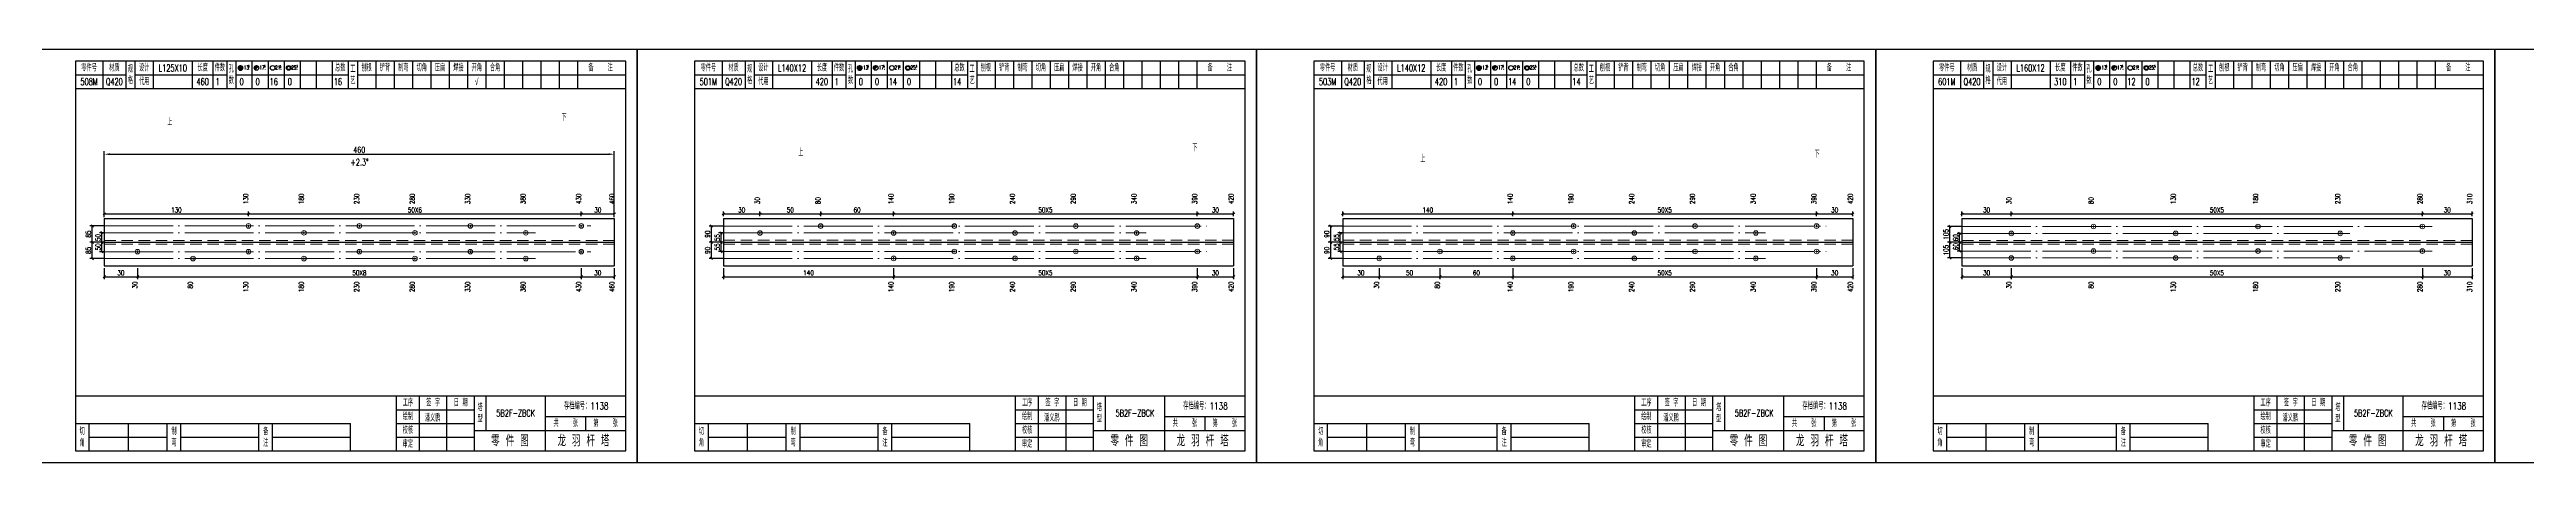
# Model space of a CAD drawing. Header units: millimetres. Extents: x 431 to 8801, y -362 to 231.
# Drawn here: x 6655 to 7735, y 51 to 231 of the extents above; entities that cross this region are included whole.
import ezdxf
from ezdxf.enums import TextEntityAlignment as Align

# ---------------------------------------------------------------- set-up
doc = ezdxf.new("R2010")
doc.units = ezdxf.units.MM
doc.header["$LTSCALE"] = 20
doc.header["$PDMODE"] = 1
doc.linetypes.add('DASHDOT2X', pattern=[1.75, 1.5, -0.125, 0, -0.125])
doc.linetypes.add('HIDDEN', pattern=[0.375, 0.25, -0.125])
for name, color, linetype, lineweight in [('1', 7, 'Continuous', 25), ('11', 3, 'Continuous', 13), ('2', 1, 'HIDDEN', 13), ('5', 1, 'Continuous', 13), ('7', 2, 'DASHDOT2X', 13)]:
    doc.layers.add(name, color=color, linetype=linetype, lineweight=lineweight)
doc.styles.get("Standard").update_dxf_attribs({"font": 'simplex', "width": 0.7, "bigfont": 'gbhzfs.shx'})
doc.styles.add('SYMBOL_TXT', font='txt.shx', dxfattribs={"width": 0.6})
doc.styles.add('TITLE_TXT', font='simplex.shx', dxfattribs={"width": 0.75, "height": 2.5, "bigfont": 'gbhzfs.shx'})
doc.dimstyles.new('ISO-25', dxfattribs={"dimtxt": 2.5, "dimasz": 2.5, "dimexe": 1.25, "dimexo": 0.625, "dimtad": 1, "dimdsep": 46, "dimtxsty": 'standard', "dimcen": 2.5, "dimadec": 0, "dimazin": 0, "dimtfac": 1, "dimtmove": 0, "dimatfit": 3, "dimfxl": 0, "dimarcsym": 0})
doc.dimstyles.get("Standard").update_dxf_attribs({"dimtxt": 2.1, "dimasz": 1, "dimexe": 1.05, "dimexo": 0, "dimgap": 0.63, "dimtad": 1, "dimzin": 0, "dimdsep": 46, "dimtxsty": 'standard', "dimblk": 'OBLIQUE', "dimblk1": 'OBLIQUE', "dimblk2": 'OBLIQUE', "dimcen": 0.09, "dimadec": 0, "dimazin": 0, "dimtfac": 1, "dimtdec": 1, "dimtix": 1, "dimtmove": 0, "dimatfit": 3, "dimfxl": 0, "dimtolj": 1, "dimtzin": 0, "dimarcsym": 0})
pattern_1 = [(0, (-3, 0), (0, 0.0125), [])]

# ---------------------------------------------------------------- blocks, each defined once
blk = doc.blocks.new('M12_HOLE')
h = blk.add_hatch()
h.set_pattern_fill('LINE', scale=0.1, style=0)
h.set_pattern_definition(pattern_1)
h.paths.add_polyline_path([(-5, 0, 1), (-1, 0, 1)])
at = {"color": 7}
blk.add_circle((-3, 0), 2, dxfattribs=at)
at = {"color": 7, "attachment_point": 1, "style": 'SYMBOL_TXT'}
for s, insert, char_height, width in [('13\\f??|b0|i0|c0|p54;.', (-0.1, 2.1), 3.5, 5.707), ('5', (3.7, 2.3), 1.8, 2.931)]:
    blk.add_mtext(s, dxfattribs=dict(at, insert=insert, char_height=char_height, width=width))
blk = doc.blocks.new('M16_HOLE')
h = blk.add_hatch()
h.set_pattern_fill('LINE', scale=0.1, style=0)
h.set_pattern_definition(pattern_1)
h.paths.add_polyline_path([(-1.6, 1.4, 0.668179), (-5, 0, 0.198912), (-4.4, -1.4)])
at = {"color": 7}
blk.add_circle((-3, 0), 2, dxfattribs=at)
at = {"color": 7, "attachment_point": 1, "style": 'SYMBOL_TXT'}
for s, insert, char_height, width in [('17.', (-0.4, 2.1), 3.5, 6.316), ('5', (3.6, 2.3), 1.8, 1.822)]:
    blk.add_mtext(s, dxfattribs=dict(at, insert=insert, char_height=char_height, width=width))
blk = doc.blocks.new('M20_HOLE')
at = {"color": 7}
blk.add_circle((-3, 0), 2, dxfattribs=at)
at = {"color": 7, "attachment_point": 1, "style": 'SYMBOL_TXT'}
for s, insert, char_height, width in [('21.', (-0.7, 2), 3.5, 6.074), ('5', (3.3, 2), 1.8, 1.458)]:
    blk.add_mtext(s, dxfattribs=dict(at, insert=insert, char_height=char_height, width=width))
blk = doc.blocks.new('M24_HOLE')
at = {"color": 7}
for radius in [2, 1.5]:
    blk.add_circle((-3, 0), radius, dxfattribs=at)
at = {"color": 7, "attachment_point": 1, "style": 'SYMBOL_TXT'}
for s, insert, char_height, width in [('25.', (-0.7, 2.1), 3.5, 2.429), ('5', (3.9, 2.3), 1.8, 1.944)]:
    blk.add_mtext(s, dxfattribs=dict(at, insert=insert, char_height=char_height, width=width))
blk = doc.blocks.new('JgCard')
for p, q in [((270, 180), (0, 180)), ((0, 180), (0, 0)), ((265, 175), (25, 175)), ((25, 175), (25, 5)), ((37, 175), (37, 163)), ((47, 175), (47, 163)), ((51, 175), (51, 163)), ((59, 175), (59, 163)), ((76, 175), (76, 163)), ((85, 175), (85, 163)), ((91, 175), (91, 163)), ((95, 175), (95, 163)), ((102, 175), (102, 163)), ((109, 175), (109, 163)), ((116, 175), (116, 163)), ((123, 175), (123, 163)), ((130, 175), (130, 163)), ((137, 175), (137, 163)), ((144, 175), (144, 163)), ((148, 175), (148, 163)), ((156, 175), (156, 163)), ((164, 175), (164, 163)), ((172, 175), (172, 163)), ((180, 175), (180, 163)), ((188, 175), (188, 163)), ((196, 175), (196, 163)), ((204, 175), (204, 163)), ((212, 175), (212, 163)), ((220, 175), (220, 163)), ((228, 175), (228, 163)), ((236, 175), (236, 163)), ((244, 175), (244, 163)), ((265, 5), (265, 175)), ((270, 0), (270, 180)), ((25, 169), (47, 169)), ((25, 163), (265, 163)), ((51, 169), (91, 169)), ((95, 169), (144, 169)), ((148, 169), (265, 169)), ((25, 29), (265, 29)), ((165, 5), (165, 29)), ((165, 23), (199, 23)), ((175, 5), (175, 29)), ((187, 5), (187, 29)), ((199, 5), (199, 29)), ((204, 29), (204, 14)), ((230, 5), (230, 29)), ((25, 17), (145, 17)), ((31, 5), (31, 17)), ((31, 11), (65, 11)), ((48, 17), (48, 5)), ((65, 5), (65, 17)), ((71, 5), (71, 17)), ((71, 11), (105, 11)), ((105, 5), (105, 17)), ((111, 5), (111, 17)), ((111, 11), (145, 11)), ((145, 5), (145, 17)), ((165, 17), (199, 17)), ((165, 11), (199, 11)), ((199, 14), (265, 14)), ((230, 20), (265, 20)), ((247.5, 20), (247.5, 14)), ((0, 0), (270, 0)), ((25, 5), (265, 5))]:
    blk.add_line(p, q)
blk.add_lwpolyline([(96, 172, -1), (98, 172, -1)], format="xyb", close=True)
blk.add_point((145, 96))
at = {"xscale": 0.5, "yscale": 0.5, "zscale": 0.5}
for name, p in [('M12_HOLE', (98.5, 172)), ('M16_HOLE', (105.5, 172)), ('M20_HOLE', (112.5, 172)), ('M24_HOLE', (119.5, 172))]:
    blk.add_blockref(name, p, dxfattribs=at)
at = {"style": 'TITLE_TXT', "width": 0.75}
for s, height, p in [('存档编号：1138', 3.08, (238, 23.1)), ('潘义鹏', 3, (177.4, 17.9)), ('龙 羽 杆 塔', 5, (235.2, 7))]:
    blk.add_text(s, height=height, dxfattribs=at).set_placement(p)
at = {"attachment_point": 5, "style": 'TITLE_TXT'}
for s, insert, char_height, width in [('零件号', (31, 172), 3, 15), ('材质', (42, 172), 3, 8), ('设计', (55, 172), 3, 8), ('长度', (80.5, 172), 3, 8), ('件数', (88, 172), 3, 6), ('总数', (140.5, 172), 3, 7), ('工\\P艺', (146, 169), 3, 4), ('刨根', (152, 172), 3, 8), ('铲背', (160, 172), 3, 8), ('制弯', (168, 172), 3, 8), ('切角', (176, 172), 3, 8), ('压扁', (184, 172), 3, 8), ('焊接', (192, 172), 3, 8), ('开角', (200, 172), 3, 8), ('合角', (208, 172), 3, 8), ('备    注', (254, 172), 3, 22), ('规格', (49, 169), 3, 4), ('代用', (55, 166), 3, 8), ('孔数', (93, 169), 3, 4), ('绘制', (170, 20), 3, 10), ('工序', (170, 26), 3, 10), ('签 字', (181, 26), 3, 12), ('日 期', (193, 26), 3, 12), ('塔\\P型', (201.5, 21.5), 3, 5), ('切\\P角', (28, 11), 3, 6), ('制\\P弯', (68, 11), 3, 6), ('备\\P注', (108, 11), 3, 6), ('校核', (170, 14), 3, 10), ('零 件 图', (214.5, 9.5), 5, 31), ('共    张', (238.8, 17), 3, 17.5), ('第    张', (256.2, 17), 3, 17.5), ('审定', (170, 8), 3, 10)]:
    blk.add_mtext(s, dxfattribs=dict(at, insert=insert, char_height=char_height, width=width))
blk = doc.blocks.new('M20')
for p, q in [((-0.5, 0), (0.5, 0)), ((0, -0.5), (0, 0.5))]:
    blk.add_line(p, q)
blk.add_circle((0, 0), 1)
blk = doc.blocks.new('_Oblique')
at = {"color": 0, "linetype": 'ByBlock', "lineweight": -2}
blk.add_line((-0.5, -0.5), (0.5, 0.5), dxfattribs=at)
blk = doc.blocks.new('*D341')
at = {"layer": '1', "color": 0, "lineweight": -2}
for p, q in [((6678.8, 157.5), (6678.8, 186.3)), ((6681.3, 185), (6898.7, 185)), ((6901.2, 157.5), (6901.2, 186.3))]:
    blk.add_line(p, q, dxfattribs=at)
at = {"layer": '1', "color": 0}
for points in [[(6681.3, 185.4), (6681.3, 184.6), (6678.8, 185)], [(6898.7, 185.4), (6898.7, 184.6), (6901.2, 185)]]:
    blk.add_solid(points, dxfattribs=at)
at = {"layer": 'Defpoints', "color": 0}
for p in [(6901.2, 185), (6678.8, 156.9), (6901.2, 156.9)]:
    blk.add_point(p, dxfattribs=at)
at = {"layer": '1', "color": 0, "insert": (6790, 186.9), "char_height": 2.5, "attachment_point": 5}
blk.add_mtext('460', dxfattribs=at)

msp = doc.modelspace()

# ---------------------------------------------------------------- linework, layer by layer
at = {"layer": '1'}
for p, q in [((6678.816, 156.922), (6678.816, 136.342)), ((6678.816, 156.922), (6901.216, 156.922)), ((6901.216, 156.922), (6901.216, 136.342)), ((6948.816, 156.922), (6948.816, 136.342)), ((6948.816, 156.922), (7171.216, 156.922)), ((7171.216, 156.922), (7171.216, 136.342)), ((7218.816, 156.922), (7218.816, 136.342)), ((7218.816, 156.922), (7441.216, 156.922)), ((7441.216, 156.922), (7441.216, 136.342)), ((7488.816, 156.922), (7488.816, 136.342)), ((7488.816, 156.922), (7711.216, 156.922)), ((7711.216, 156.922), (7711.216, 136.342)), ((6678.816, 146.632), (6901.216, 146.632)), ((6948.816, 146.632), (7171.216, 146.632)), ((7218.816, 146.632), (7441.216, 146.632)), ((7488.816, 146.632), (7711.216, 146.632)), ((6678.816, 136.342), (6901.216, 136.342)), ((6948.816, 136.342), (7171.216, 136.342)), ((7218.816, 136.342), (7441.216, 136.342)), ((7488.816, 136.342), (7711.216, 136.342))]:
    msp.add_line(p, q, dxfattribs=at)
at = {"layer": '2'}
for p, q in [((6678.816, 147.455), (6901.216, 147.455)), ((6678.816, 145.809), (6901.216, 145.809)), ((6948.816, 147.514), (7171.216, 147.514)), ((6948.816, 145.75), (7171.216, 145.75)), ((7218.816, 147.514), (7441.216, 147.514)), ((7218.816, 145.75), (7441.216, 145.75)), ((7488.816, 147.403), (7711.216, 147.403)), ((7488.816, 145.86), (7711.216, 145.86))]:
    msp.add_line(p, q, dxfattribs=at)
at = {"layer": '7'}
for p, q in [((6678.816, 153.748), (6891.024, 153.748)), ((6948.816, 153.674), (7159.625, 153.674)), ((7218.816, 153.674), (7429.625, 153.674)), ((7488.816, 153.49), (7693.803, 153.49)), ((6678.816, 150.748), (6866.837, 150.748)), ((6678.816, 142.516), (6891.024, 142.516)), ((6948.816, 150.674), (7133.137, 150.674)), ((6948.816, 142.589), (7159.625, 142.589)), ((7218.816, 150.674), (7403.137, 150.674)), ((7218.816, 142.589), (7429.625, 142.589)), ((7488.816, 150.49), (7657.949, 150.49)), ((7488.816, 142.773), (7693.803, 142.773)), ((6678.816, 139.516), (6866.837, 139.516)), ((6948.816, 139.589), (7133.137, 139.589)), ((7218.816, 139.589), (7403.137, 139.589)), ((7488.816, 139.773), (7657.949, 139.773))]:
    msp.add_line(p, q, dxfattribs=at)

# ---------------------------------------------------------------- block references
at = {"layer": '1'}
for p in [(6641.216, 50.632), (6911.216, 50.632), (7181.216, 50.632), (7451.216, 50.632), (7721.216, 50.632)]:
    msp.add_blockref('JgCard', p, dxfattribs=at)
at = {"layer": '5'}
for p in [(6741.702, 153.748), (6765.889, 150.748), (6790.076, 153.748), (6814.263, 150.748), (6838.45, 153.748), (6862.637, 150.748), (6886.824, 153.748), (6964.709, 150.674), (6991.197, 153.674), (7022.983, 150.674), (7049.472, 153.674), (7075.96, 150.674), (7102.448, 153.674), (7128.937, 150.674), (7155.425, 153.674), (7292.983, 150.674), (7319.472, 153.674), (7345.96, 150.674), (7372.448, 153.674), (7398.937, 150.674), (7425.425, 153.674), (7510.329, 150.49), (7546.184, 153.49), (7582.039, 150.49), (7617.894, 153.49), (7653.749, 150.49), (7689.603, 153.49), (6693.328, 142.516), (6717.515, 139.516), (6741.702, 142.516), (6765.889, 139.516), (6790.076, 142.516), (6814.263, 139.516), (6838.45, 142.516), (6862.637, 139.516), (6886.824, 142.516), (7022.983, 139.589), (7049.472, 142.589), (7075.96, 139.589), (7102.448, 142.589), (7128.937, 139.589), (7155.425, 142.589), (7234.709, 139.589), (7261.197, 142.589), (7292.983, 139.589), (7319.472, 142.589), (7345.96, 139.589), (7372.448, 142.589), (7398.937, 139.589), (7425.425, 142.589), (7510.329, 139.773), (7546.184, 142.773), (7582.039, 139.773), (7617.894, 142.773), (7653.749, 139.773), (7689.603, 142.773)]:
    msp.add_blockref('M20', p, dxfattribs=at)

# ---------------------------------------------------------------- texts
at = {"layer": '1', "width": 0.7}
for s, p in [('508M', (6672.216, 216.632)), ('Q420', (6683.216, 216.632)), ('L125X10', (6708.716, 222.632)), ('460', (6721.716, 216.632)), ('1', (6728.216, 216.632)), ('0', (6738.716, 216.632)), ('0', (6745.716, 216.632)), ('16', (6752.716, 216.632)), ('0', (6759.716, 216.632)), ('16', (6780.716, 216.632)), ('√', (6841.216, 216.632)), ('501M', (6942.216, 216.632)), ('Q420', (6953.216, 216.632)), ('L140X12', (6978.716, 222.632)), ('420', (6991.716, 216.632)), ('1', (6998.216, 216.632)), ('0', (7008.716, 216.632)), ('0', (7015.716, 216.632)), ('14', (7022.716, 216.632)), ('0', (7029.716, 216.632)), ('14', (7050.716, 216.632)), ('503M', (7212.216, 216.632)), ('Q420', (7223.216, 216.632)), ('L140X12', (7248.716, 222.632)), ('420', (7261.716, 216.632)), ('1', (7268.216, 216.632)), ('0', (7278.716, 216.632)), ('0', (7285.716, 216.632)), ('14', (7292.716, 216.632)), ('0', (7299.716, 216.632)), ('14', (7320.716, 216.632)), ('601M', (7482.216, 216.632)), ('Q420', (7493.216, 216.632)), ('L160X12', (7518.716, 222.632)), ('310', (7531.716, 216.632)), ('1', (7538.216, 216.632)), ('0', (7548.716, 216.632)), ('0', (7555.716, 216.632)), ('12', (7562.716, 216.632)), ('0', (7569.716, 216.632)), ('12', (7590.716, 216.632)), ('上', (6707.471, 199.026)), ('下', (6879.303, 201.034)), ('上', (6982.513, 185.743)), ('下', (7154.345, 187.752)), ('上', (7253.812, 182.995)), ('下', (7425.644, 185.003)), ('+2.3°', (6790.098, 181.519))]:
    msp.add_text(s, height=3, dxfattribs=at).set_placement(p, align=Align.MIDDLE_CENTER)
for s, p in [('130', (6741.582, 163.222)), ('180', (6765.769, 163.222)), ('230', (6789.956, 163.222)), ('280', (6814.143, 163.222)), ('330', (6838.33, 163.222)), ('380', (6862.517, 163.222)), ('430', (6886.704, 163.222)), ('460', (6901.216, 163.222)), ('30', (6964.607, 163.222)), ('80', (6991.095, 163.222)), ('140', (7022.881, 163.222)), ('190', (7049.37, 163.222)), ('240', (7075.858, 163.222)), ('290', (7102.346, 163.222)), ('340', (7128.835, 163.222)), ('390', (7155.323, 163.222)), ('420', (7171.216, 163.222)), ('140', (7292.881, 163.222)), ('190', (7319.37, 163.222)), ('240', (7345.858, 163.222)), ('290', (7372.346, 163.222)), ('340', (7398.835, 163.222)), ('390', (7425.323, 163.222)), ('420', (7441.216, 163.222)), ('30', (7510.329, 163.222)), ('80', (7546.184, 163.222)), ('130', (7582.039, 163.222)), ('180', (7617.894, 163.222)), ('230', (7653.749, 163.222)), ('280', (7689.603, 163.222)), ('310', (7711.216, 163.222))]:
    msp.add_text(s, height=2.1, rotation=90, dxfattribs=at).set_placement(p)
for s, p in [('30', (6693.208, 129.517)), ('80', (6717.395, 129.517)), ('130', (6741.582, 129.517)), ('180', (6765.769, 129.517)), ('230', (6789.956, 129.517)), ('280', (6814.143, 129.517)), ('330', (6838.33, 129.517)), ('380', (6862.517, 129.517)), ('430', (6886.704, 129.517)), ('460', (6901.216, 129.517)), ('140', (7022.881, 129.517)), ('190', (7049.37, 129.517)), ('240', (7075.858, 129.517)), ('290', (7102.346, 129.517)), ('340', (7128.835, 129.517)), ('390', (7155.323, 129.517)), ('420', (7171.216, 129.517)), ('30', (7234.607, 129.517)), ('80', (7261.095, 129.517)), ('140', (7292.881, 129.517)), ('190', (7319.37, 129.517)), ('240', (7345.858, 129.517)), ('290', (7372.346, 129.517)), ('340', (7398.835, 129.517)), ('390', (7425.323, 129.517)), ('420', (7441.216, 129.517)), ('30', (7510.329, 129.517)), ('80', (7546.184, 129.517)), ('130', (7582.039, 129.517)), ('180', (7617.894, 129.517)), ('230', (7653.749, 129.517)), ('280', (7689.603, 129.517)), ('310', (7711.216, 129.517))]:
    msp.add_text(s, height=2.1, rotation=90, dxfattribs=at).set_placement(p, align=Align.RIGHT)
at = {"layer": '1', "char_height": 3, "width": 26, "attachment_point": 5}
for insert in [(6858.216, 72.132), (7128.216, 72.132), (7398.216, 72.132), (7668.216, 72.132)]:
    msp.add_mtext('5B2F-ZBCK', dxfattribs=dict(at, insert=insert))

# ---------------------------------------------------------------- dimensions: what is measured, and where the dimension line sits
at = {"layer": '1'}
dim = msp.add_aligned_dim(p1=(6678.816, 156.922), p2=(6901.216, 156.922), distance=28.088, text='460', dimstyle='ISO-25', dxfattribs=at)
dim.commit()
dim.dimension.update_dxf_attribs({"geometry": '*D341', "text_midpoint": (6790.016, 186.885)})
for base, p1, p2, text in [((6673.566, 153.748), (6678.766, 146.632), (6678.766, 153.748), '85'), ((6677.766, 150.748), (6678.766, 146.632), (6678.766, 150.748), '50'), ((6943.566, 153.674), (6948.766, 146.632), (6948.766, 153.674), '90'), ((7213.566, 153.674), (7218.766, 146.632), (7218.766, 153.674), '90'), ((7483.566, 153.49), (7488.766, 146.632), (7488.766, 153.49), '105'), ((6673.566, 146.632), (6678.766, 139.516), (6678.766, 146.632), '85'), ((6677.766, 146.632), (6678.766, 142.516), (6678.766, 146.632), '50'), ((6943.566, 146.632), (6948.766, 139.589), (6948.766, 146.632), '90'), ((6947.766, 150.674), (6948.766, 146.632), (6948.766, 150.674), '55'), ((6947.766, 146.632), (6948.766, 142.589), (6948.766, 146.632), '55'), ((7213.566, 146.632), (7218.766, 139.589), (7218.766, 146.632), '90'), ((7217.766, 150.674), (7218.766, 146.632), (7218.766, 150.674), '55'), ((7217.766, 146.632), (7218.766, 142.589), (7218.766, 146.632), '55'), ((7483.566, 146.632), (7488.766, 139.773), (7488.766, 146.632), '105'), ((7487.766, 150.49), (7488.766, 146.632), (7488.766, 150.49), '60'), ((7487.766, 146.632), (7488.766, 142.773), (7488.766, 146.632), '60')]:
    msp.add_linear_dim(base=base, p1=p1, p2=p2, angle=90, text=text, dimstyle='standard', dxfattribs=at).render()
at = {"layer": '11'}
for base, p1, p2, text in [((6741.702, 159.022), (6678.816, 157.972), (6741.702, 157.972), '130'), ((6886.824, 159.022), (6741.702, 157.972), (6886.824, 157.972), '50X6'), ((6901.216, 159.022), (6886.824, 157.972), (6901.216, 157.972), '30'), ((6964.709, 159.022), (6948.816, 157.972), (6964.709, 157.972), '30'), ((6991.197, 159.022), (6964.709, 157.972), (6991.197, 157.972), '50'), ((7022.983, 159.022), (6991.197, 157.972), (7022.983, 157.972), '60'), ((7155.425, 159.022), (7022.983, 157.972), (7155.425, 157.972), '50X5'), ((7171.216, 159.022), (7155.425, 157.972), (7171.216, 157.972), '30'), ((7292.983, 159.022), (7218.816, 157.972), (7292.983, 157.972), '140'), ((7425.425, 159.022), (7292.983, 157.972), (7425.425, 157.972), '50X5'), ((7441.216, 159.022), (7425.425, 157.972), (7441.216, 157.972), '30'), ((7510.329, 159.022), (7488.816, 157.972), (7510.329, 157.972), '30'), ((7689.603, 159.022), (7510.329, 157.972), (7689.603, 157.972), '50X5'), ((7711.216, 159.022), (7689.603, 157.972), (7711.216, 157.972), '30'), ((6693.328, 131.617), (6678.816, 135.292), (6693.328, 135.292), '30'), ((6886.824, 131.617), (6693.328, 135.292), (6886.824, 135.292), '50X8'), ((6901.216, 131.617), (6886.824, 135.292), (6901.216, 135.292), '30'), ((7022.983, 131.617), (6948.816, 135.292), (7022.983, 135.292), '140'), ((7155.425, 131.617), (7022.983, 135.292), (7155.425, 135.292), '50X5'), ((7171.216, 131.617), (7155.425, 135.292), (7171.216, 135.292), '30'), ((7234.709, 131.617), (7218.816, 135.292), (7234.709, 135.292), '30'), ((7261.197, 131.617), (7234.709, 135.292), (7261.197, 135.292), '50'), ((7292.983, 131.617), (7261.197, 135.292), (7292.983, 135.292), '60'), ((7425.425, 131.617), (7292.983, 135.292), (7425.425, 135.292), '50X5'), ((7441.216, 131.617), (7425.425, 135.292), (7441.216, 135.292), '30'), ((7510.329, 131.617), (7488.816, 135.292), (7510.329, 135.292), '30'), ((7689.603, 131.617), (7510.329, 135.292), (7689.603, 135.292), '50X5'), ((7711.216, 131.617), (7689.603, 135.292), (7711.216, 135.292), '30')]:
    msp.add_linear_dim(base=base, p1=p1, p2=p2, text=text, dimstyle='standard', dxfattribs=at).render()

doc.saveas('drawing.dxf')
